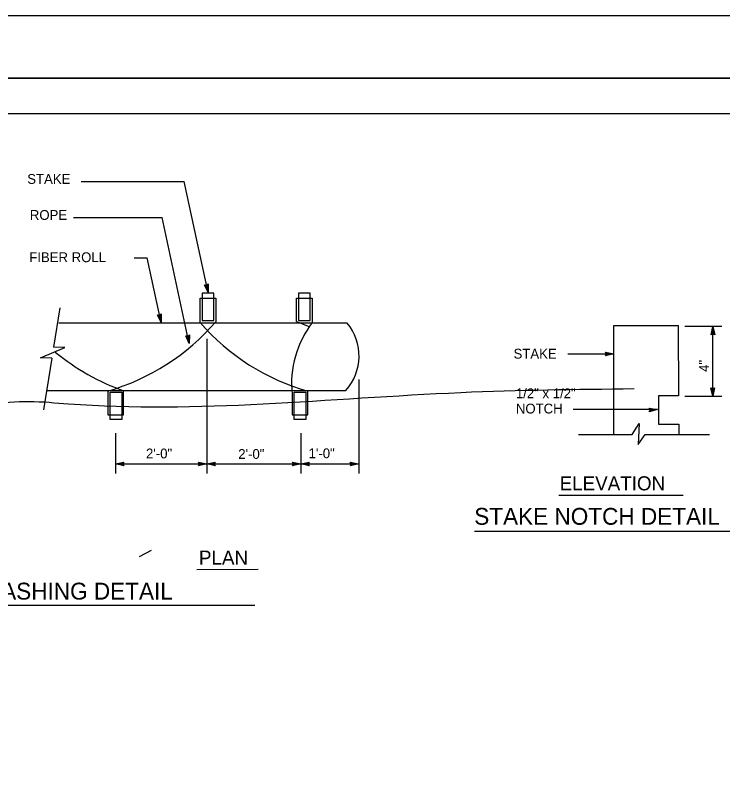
# Model space of a CAD drawing. Extents: x -894 to 866, y -476 to 714.
# Drawn here: x -443 to 60, y 158 to 714 of the extents above; entities that cross this region are included whole.
import ezdxf

# ---------------------------------------------------------------- set-up
doc = ezdxf.new("R2010")
doc.units = 0
for name, color, linetype in [('1 Control', 7, 'Continuous'), ('10 Sheet Format', 7, 'Continuous'), ('57 Undefined', 7, 'Continuous'), ('60 Nongeo Data', 7, 'Continuous'), ('63 Seal and Sig', 7, 'Continuous')]:
    doc.layers.add(name, color=color, linetype=linetype)

msp = doc.modelspace()

# ---------------------------------------------------------------- linework, layer by layer
at = {"layer": '1 Control'}
msp.add_line((-56.6999, 372.11), (31.8698, 372.11), dxfattribs=at)
at = {"layer": '10 Sheet Format'}
for p, q in [((-863.4565, 668.958), (836.5469, 668.958)), ((-813.4509, 643.9567), (811.5452, 643.9567))]:
    msp.add_line(p, q, dxfattribs=at)
for points in [[(-894.0439, 713.5517), (865.9554, 713.5517), (865.9554, -476.4478), (-894.0439, -476.4478)], [(-863.4565, -431.0442), (836.5469, -431.0442), (836.5469, 668.958), (-863.4565, 668.958)]]:
    msp.add_lwpolyline(points, close=True, dxfattribs=at)
at = {"layer": '57 Undefined'}
for p, q in [((-396.4133, 595.3927), (-323.3007, 595.3927)), ((-306.2385, 516.4546), (-323.3007, 595.3927)), ((-402.02, 569.7277), (-338.933, 569.7277)), ((-319.5692, 480.1401), (-338.933, 569.7277)), ((-358.703, 541.1215), (-349.5967, 541.1215)), ((-339.6444, 495.0759), (-349.5967, 541.1215)), ((-306.2385, 516.4546), (-308.7606, 521.9522)), ((-308.7606, 521.9522), (-308.7606, 521.9522)), ((-308.7606, 521.9522), (-307.3153, 521.4578)), ((-307.3153, 521.4578), (-306.1913, 522.5054)), ((-306.7866, 521.9239), (-306.8086, 519.1133)), ((-306.4889, 522.2231), (-306.5236, 517.7822)), ((-306.1913, 522.5054), (-306.2385, 516.4546)), ((-306.1913, 522.5054), (-306.1913, 522.5054)), ((-306.5299, 517.792), (-308.3665, 521.8007)), ((-306.8086, 519.1133), (-307.996, 521.7019)), ((-307.0937, 520.4428), (-307.6015, 521.5503)), ((-307.0838, 521.6826), (-307.0937, 520.4428)), ((-306.2385, 516.4546), (-306.2385, 516.4546)), ((-411.6368, 505.4279), (-416.1391, 477.4303)), ((-339.6444, 495.0759), (-342.1668, 500.5736)), ((-342.1668, 500.5736), (-340.7212, 500.0795)), ((-342.1664, 500.5736), (-342.1664, 500.5736)), ((-339.9361, 496.4137), (-341.7723, 500.4224)), ((-340.2145, 497.735), (-341.4023, 500.3236)), ((-340.4995, 499.0641), (-341.0078, 500.1716)), ((-340.7212, 500.0795), (-339.5975, 501.1267)), ((-340.4897, 500.3039), (-340.4995, 499.0641)), ((-340.1928, 500.5452), (-340.2145, 497.735)), ((-339.8952, 500.8448), (-339.9298, 496.4039)), ((-339.5975, 501.1267), (-339.6444, 495.0759)), ((-339.5975, 501.1267), (-339.5975, 501.1267)), ((-339.6444, 495.0759), (-339.6444, 495.0759)), ((32.9037, 492.3641), (59.3072, 492.3641)), ((51.7214, 486.1815), (52.869, 492.1232)), ((52.0655, 486.4047), (52.9076, 490.7653)), ((52.4127, 486.6452), (52.9458, 489.4047)), ((52.869, 442.7004), (52.869, 492.1232)), ((52.869, 492.1232), (52.869, 492.1232)), ((52.869, 492.1232), (54.3485, 486.2578)), ((52.9119, 490.7547), (53.9883, 486.4787)), ((52.9458, 489.4047), (53.6422, 486.6429)), ((-319.5692, 480.1401), (-322.0913, 485.6381)), ((-322.0913, 485.6381), (-322.0913, 485.6381)), ((-322.0913, 485.6381), (-320.646, 485.1437)), ((-319.8606, 481.4779), (-321.6972, 485.4866)), ((-320.1393, 482.7992), (-321.3267, 485.3878)), ((-320.4243, 484.1287), (-320.9322, 485.2362)), ((-320.646, 485.1437), (-319.5224, 486.1913)), ((-320.4145, 485.3685), (-320.4243, 484.1287)), ((-320.1173, 485.6094), (-320.1393, 482.7992)), ((-319.82, 485.909), (-319.8543, 481.4681)), ((-319.5224, 486.1913), (-319.5692, 480.1401)), ((-319.5224, 486.1913), (-319.5224, 486.1913)), ((-307.0653, 483.3295), (-307.0653, 387.636)), ((53.0174, 487.007), (51.7214, 486.1815)), ((51.7214, 486.1815), (51.7214, 486.1815)), ((52.7489, 486.8283), (52.984, 488.0456)), ((52.984, 488.0456), (53.282, 486.8641)), ((54.3485, 486.2578), (53.0174, 487.007)), ((54.3481, 486.2578), (54.3481, 486.2578)), ((-319.5692, 480.1401), (-319.5692, 480.1401)), ((-50.2864, 472.7413), (-17.5777, 472.7413)), ((-22.6938, 472.5933), (-23.5194, 473.889)), ((-23.5194, 473.889), (-23.5194, 473.889)), ((-23.5194, 473.889), (-17.5777, 472.7413)), ((-17.5777, 472.7413), (-23.443, 471.2618)), ((-23.443, 471.2618), (-22.6938, 472.5933)), ((-23.2962, 473.5449), (-18.9356, 472.7027)), ((-18.9462, 472.6984), (-23.2222, 471.622)), ((-20.2962, 472.6649), (-23.058, 471.9681)), ((-23.0556, 473.1976), (-20.2962, 472.6649)), ((-22.8726, 472.8618), (-21.6553, 472.6264)), ((-21.6553, 472.6264), (-22.8367, 472.3287)), ((-17.5777, 472.7413), (-17.5777, 472.7413)), ((-417.3903, 469.6504), (-423.3068, 432.8564)), ((-23.443, 471.2622), (-23.443, 471.2622)), ((-198.9541, 454.5099), (-198.9541, 387.636)), ((52.869, 442.7004), (51.3891, 448.5658)), ((51.3891, 448.5658), (52.7206, 447.8166)), ((51.3895, 448.5658), (51.3895, 448.5658)), ((52.8257, 444.0689), (51.7493, 448.3449)), ((52.7922, 445.4189), (52.0958, 448.1807)), ((52.7537, 446.778), (52.456, 447.9595)), ((52.7206, 447.8166), (54.0162, 448.6422)), ((52.9891, 447.9953), (52.7537, 446.778)), ((53.3253, 448.1784), (52.7922, 445.4189)), ((53.6722, 448.4189), (52.83, 444.0583)), ((54.0162, 448.6422), (52.869, 442.7004)), ((54.0162, 448.6422), (54.0162, 448.6422)), ((32.9037, 442.7004), (59.3072, 442.7004)), ((52.869, 442.7004), (52.869, 442.7004)), ((8.4018, 432.8595), (7.5762, 434.1552)), ((7.5762, 434.1552), (7.5762, 434.1552)), ((7.5762, 434.1552), (13.5175, 433.0075)), ((7.7994, 433.8111), (12.16, 432.969)), ((8.0396, 433.4638), (10.7994, 432.9312)), ((8.223, 433.128), (9.44, 432.8926)), ((13.5175, 433.0075), (-46.4869, 433.0075)), ((13.5175, 433.0075), (7.6522, 431.528)), ((7.6522, 431.528), (8.4018, 432.8595)), ((7.6522, 431.5284), (7.6522, 431.5284)), ((12.149, 432.9646), (7.873, 431.8883)), ((10.7994, 432.9312), (8.0376, 432.2343)), ((9.44, 432.8926), (8.2585, 432.5949)), ((13.5175, 433.0075), (13.5175, 433.0075)), ((-372.0313, 416.3359), (-372.0313, 387.636)), ((-240.3131, 416.3359), (-240.3131, 387.636)), ((-372.0313, 394.4364), (-366.1203, 395.7206)), ((-372.0313, 394.4364), (-307.0653, 394.4364)), ((-366.1313, 393.0927), (-372.0313, 394.4364)), ((-372.0313, 394.4364), (-372.0313, 394.4364)), ((-366.3431, 393.4438), (-370.6731, 394.4301)), ((-370.6624, 394.4344), (-366.353, 395.3679)), ((-369.312, 394.423), (-366.529, 395.0273)), ((-366.5719, 393.7986), (-369.312, 394.423)), ((-367.9526, 394.4163), (-366.7617, 394.6746)), ((-366.7435, 394.1407), (-367.9526, 394.4163)), ((-366.1203, 395.7206), (-366.9132, 394.4147)), ((-366.9132, 394.4147), (-366.1313, 393.0927)), ((-366.1203, 395.7202), (-366.1203, 395.7202)), ((-312.1814, 394.2879), (-313.007, 395.584)), ((-313.007, 395.584), (-313.007, 395.584)), ((-313.007, 395.584), (-307.0653, 394.4364)), ((-307.0653, 394.4364), (-312.9307, 392.9568)), ((-312.9307, 392.9568), (-312.1814, 394.2879)), ((-312.7834, 395.2399), (-308.4232, 394.3978)), ((-308.4338, 394.3934), (-312.7098, 393.3171)), ((-309.7838, 394.3596), (-312.5452, 393.6631)), ((-312.5433, 394.8927), (-309.7838, 394.3596)), ((-312.3602, 394.5564), (-311.1429, 394.3214)), ((-311.1429, 394.3214), (-312.3244, 394.0234)), ((-307.0653, 394.4364), (-301.1543, 395.7206)), ((-307.0653, 394.4364), (-240.3131, 394.4364)), ((-301.1653, 393.0927), (-307.0653, 394.4364)), ((-307.0653, 394.4364), (-307.0653, 394.4364)), ((-307.0653, 394.4364), (-307.0653, 394.4364)), ((-301.3771, 393.4438), (-305.707, 394.4301)), ((-305.6964, 394.4344), (-301.387, 395.3679)), ((-304.346, 394.423), (-301.563, 395.0273)), ((-301.6059, 393.7986), (-304.346, 394.423)), ((-302.9866, 394.4163), (-301.7956, 394.6746)), ((-301.7775, 394.1407), (-302.9866, 394.4163)), ((-301.1543, 395.7206), (-301.9472, 394.4147)), ((-301.9472, 394.4147), (-301.1653, 393.0927)), ((-301.1543, 395.7202), (-301.1543, 395.7202)), ((-245.4292, 394.2879), (-246.2544, 395.584)), ((-246.2544, 395.584), (-246.2544, 395.584)), ((-246.2544, 395.584), (-240.3131, 394.4364)), ((-240.3131, 394.4364), (-246.1784, 392.9568)), ((-246.1784, 392.9568), (-245.4292, 394.2879)), ((-246.0316, 395.2399), (-241.671, 394.3978)), ((-241.6816, 394.3934), (-245.9576, 393.3171)), ((-243.0316, 394.3596), (-245.793, 393.6631)), ((-245.791, 394.8927), (-243.0316, 394.3596)), ((-245.608, 394.5564), (-244.3906, 394.3214)), ((-244.3906, 394.3214), (-245.5721, 394.0234)), ((-240.3131, 394.4364), (-240.3131, 394.4364)), ((-240.2131, 394.4364), (-234.3021, 395.7206)), ((-240.2131, 394.4364), (-199.1053, 394.4364)), ((-234.3131, 393.0927), (-240.2131, 394.4364)), ((-240.2131, 394.4364), (-240.2131, 394.4364)), ((-234.5245, 393.4438), (-238.8548, 394.4301)), ((-238.8442, 394.4344), (-234.5348, 395.3679)), ((-237.4938, 394.423), (-234.7103, 395.0273)), ((-234.7536, 393.7986), (-237.4938, 394.423)), ((-236.134, 394.4163), (-234.9434, 394.6746)), ((-234.9253, 394.1407), (-236.134, 394.4163)), ((-234.3021, 395.7206), (-235.095, 394.4147)), ((-235.095, 394.4147), (-234.3131, 393.0927)), ((-234.3021, 395.7202), (-234.3021, 395.7202)), ((-204.2214, 394.2879), (-205.0466, 395.584)), ((-205.0466, 395.584), (-205.0466, 395.584)), ((-205.0466, 395.584), (-199.1053, 394.4364)), ((-199.1053, 394.4364), (-204.9702, 392.9568)), ((-204.9702, 392.9568), (-204.2214, 394.2879)), ((-204.8234, 395.2399), (-200.4632, 394.3978)), ((-200.4738, 394.3934), (-204.7498, 393.3171)), ((-201.8238, 394.3596), (-204.5852, 393.6631)), ((-204.5828, 394.8927), (-201.8238, 394.3596)), ((-204.4002, 394.5564), (-203.1828, 394.3214)), ((-203.1828, 394.3214), (-204.3639, 394.0234)), ((-199.1053, 394.4364), (-199.1053, 394.4364)), ((-366.1313, 393.0927), (-366.1313, 393.0927)), ((-312.9307, 392.9572), (-312.9307, 392.9572)), ((-301.1653, 393.0927), (-301.1653, 393.0927)), ((-246.1784, 392.9572), (-246.1784, 392.9572)), ((-234.3131, 393.0927), (-234.3131, 393.0927)), ((-204.9702, 392.9572), (-204.9702, 392.9572)), ((-116.7241, 346.5487), (95.8616, 346.5487)), ((-314.3065, 319.1951), (-270.5506, 319.3271)), ((-578.1601, 293.8074), (-273.0371, 293.8074))]:
    msp.add_line(p, q, dxfattribs=at)
msp.add_lwpolyline([(-417.3903, 469.6504), (-425.3265, 469.9287), (-408.2025, 477.1519), (-416.1391, 477.4303)], dxfattribs=at)
at = {"layer": '60 Nongeo Data'}
for p, q in [((14.2384, 442.93), (14.2384, 422.6009)), ((28.4191, 442.93), (14.2384, 442.93)), ((14.2384, 422.6009), (28.7124, 422.6009)), ((-42.7623, 415.3895), (-4.5844, 415.3895)), ((4.7939, 415.3895), (50.4466, 415.3895)), ((-346.6723, 332.6014), (-355.2707, 328.3093))]:
    msp.add_line(p, q, dxfattribs=at)
for points in [[(-17.5777, 492.8767), (28.3206, 492.8767), (28.4191, 442.93)], [(-17.5777, 415.38), (-17.5777, 492.8767)], [(-4.5844, 415.3895), (0.4124, 423.0788), (-0.1663, 408.2226), (4.7939, 415.3895)], [(28.7124, 422.6009), (28.7124, 415.38)]]:
    msp.add_lwpolyline(points, dxfattribs=at)
msp.add_spline([(-493.689, 493.8366), (-498.5563, 473.8614), (-490.9842, 447.4075), (-479.6272, 434.4508), (-462.3205, 436.0705), (-405.5332, 437.1501), (-126.4645, 445.2485), (-3.1553, 447.9477)], degree=3, dxfattribs=at)
at = {"layer": '63 Seal and Sig'}
for p, q in [((-207.2742, 494.646), (-412.5037, 494.646)), ((-243.2623, 495.6956), (-234.3099, 492.3055)), ((-420.395, 446.6237), (-208.1817, 446.6237))]:
    msp.add_line(p, q, dxfattribs=at)
for points in [[(-311.8795, 494.9999), (-311.8929, 512.4011), (-300.7185, 512.4011), (-300.7236, 495.5279)], [(-243.2623, 495.6956), (-243.2674, 512.466), (-232.0926, 512.466), (-232.1107, 495.3771)], [(-377.6242, 446.2004), (-377.6242, 429.3501), (-366.4494, 429.3501), (-366.4494, 446.2004)], [(-246.4887, 443.9272), (-246.4887, 429.3501), (-235.3143, 429.3501), (-235.3143, 445.9705)]]:
    msp.add_lwpolyline(points, dxfattribs=at)
for points in [[(-310.4503, 496.398), (-302.1614, 496.398), (-302.1614, 515.8121), (-310.4503, 515.8121)], [(-241.8245, 496.4625), (-233.5355, 496.4625), (-233.5355, 515.8767), (-241.8245, 515.8767)], [(-375.9266, 445.3532), (-367.6372, 445.3532), (-367.6372, 425.9391), (-375.9266, 425.9391)], [(-245.0458, 445.3532), (-236.7572, 445.3532), (-236.7572, 425.9391), (-245.0458, 425.9391)]]:
    msp.add_lwpolyline(points, close=True, dxfattribs=at)
for centre, radius, start, end in [((-422.1565, 599.9292), 160.0487, 286.155278, 319.330767), ((-191.0226, 599.9248), 160.0487, 220.963719, 253.955047), ((-173.2429, 450.9322), 73.5801, 142.913378, 185.463003), ((-235.7181, 471.1636), 36.8847, 318.293239, 39.541822), ((-313.1242, 597.4709), 160.0487, 230.509189, 250.634775)]:
    msp.add_arc(centre, radius, start, end, dxfattribs=at)

# ---------------------------------------------------------------- texts
at = {"layer": '57 Undefined'}
for s, height, p in [('STAKE', 7, (-434.8699, 593.7509)), ('ROPE', 7, (-433.0148, 568.1002)), ('FIBER ROLL', 7, (-433.4312, 537.9999)), ('STAKE', 7, (-88.8779, 469.3272)), ('1/2" x 1/2"', 7, (-87.2414, 441.1298)), ('NOTCH', 7, (-87.2414, 430.2518)), ('2\'-0"', 7, (-350.4083, 398.2868)), ('1\'-0"', 7, (-234.7255, 398.4073)), ('2\'-0"', 7, (-284.7555, 397.934)), ('ELEVATION', 10, (-56.1074, 375.5369)), ('STAKE NOTCH DETAIL', 12, (-116.8538, 351.0266)), ('PLAN', 10, (-312.7126, 322.6158)), ('STAKING AND LASHING DETAIL', 12, (-575.5998, 297.7846))]:
    msp.add_text(s, height=height, dxfattribs=at).set_placement(p)
msp.add_text('4"', height=7, rotation=90, dxfattribs=at).set_placement((50.0576, 459.9125))

doc.saveas('drawing.dxf')
